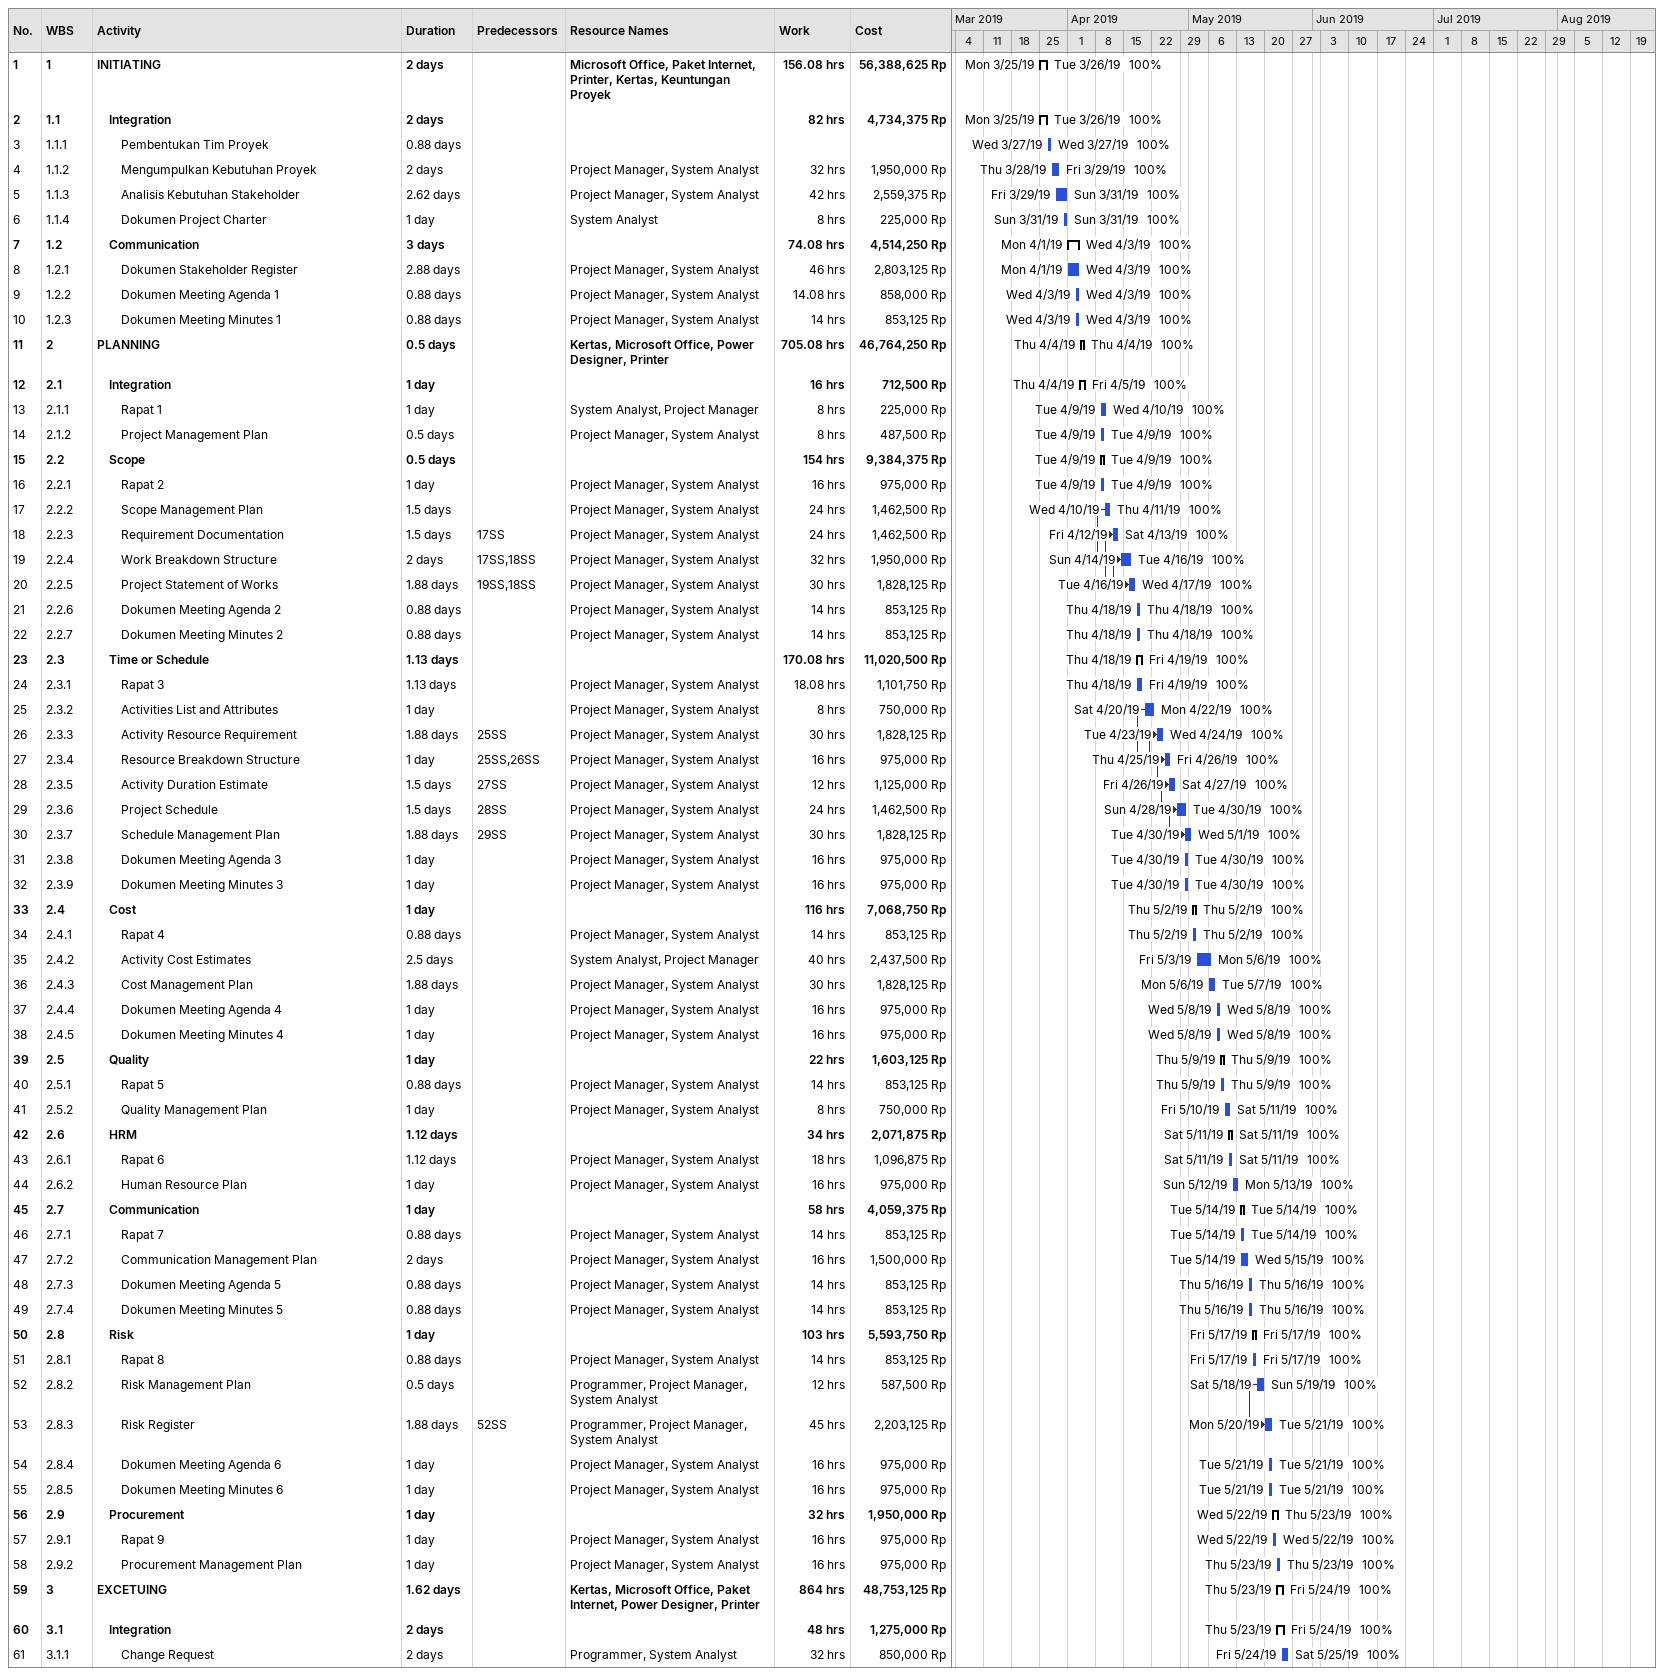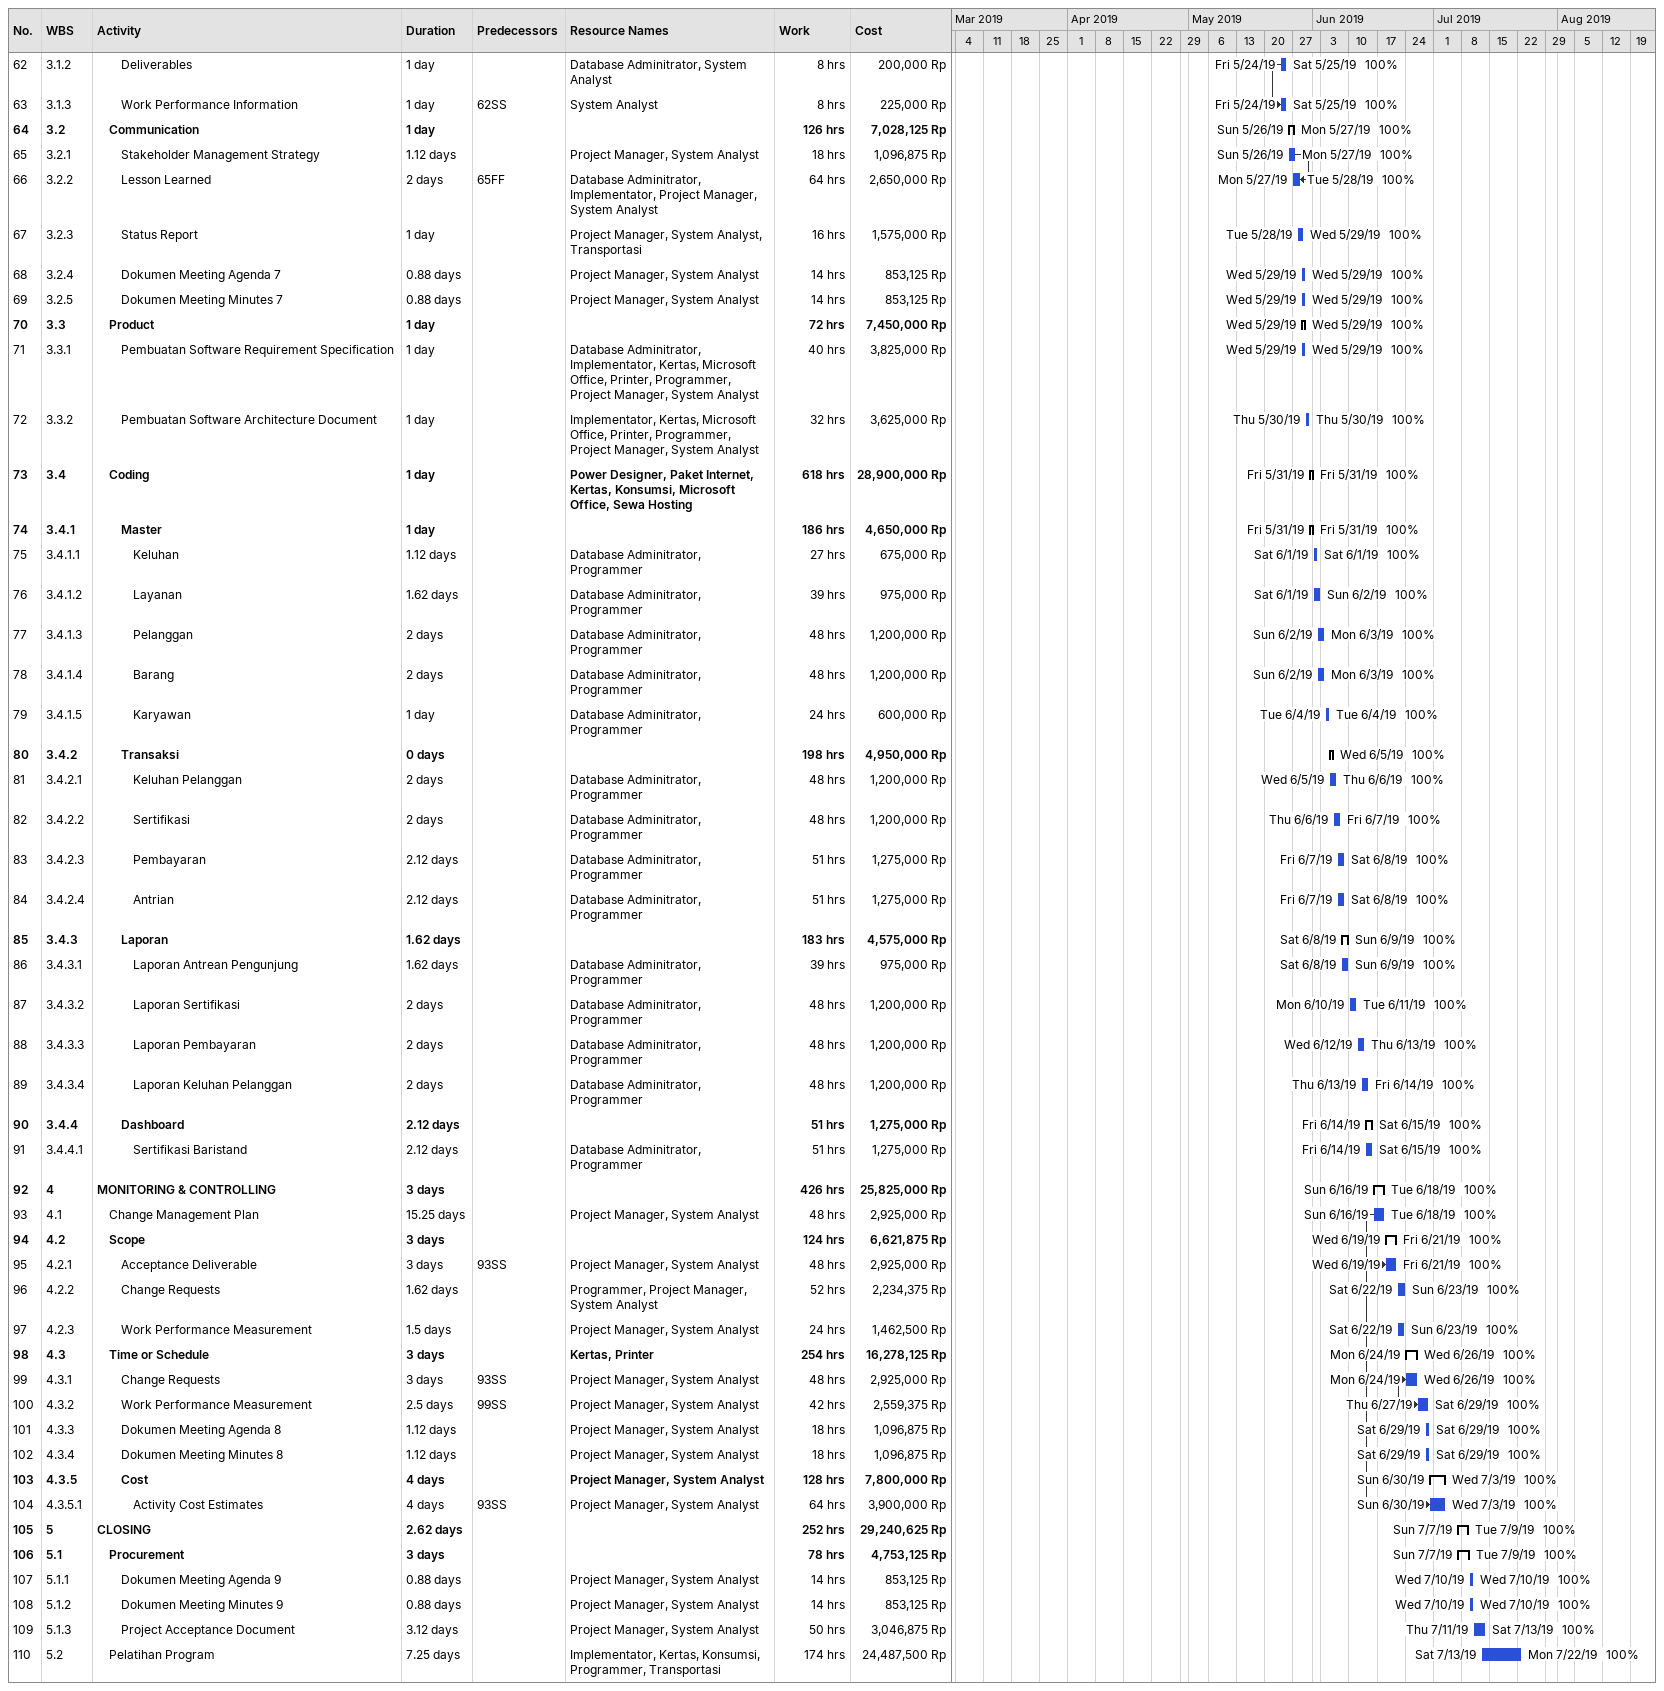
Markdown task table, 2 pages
| ID | WBS | Task | Duration | Start | Finish | Predecessors | Resources | % complete | Work (h) | Cost (Rp) |
|---|---|---|---|---|---|---|---|---|---|---|
| 1 | 1 | **INITIATING** | 2d | 2019-03-25 | 2019-03-26 |  | Microsoft Office, Paket Internet, Printer, Kertas, Keuntungan Proyek | 100 | 156.08 | 56388625 |
| 2 | 1.1 | **Integration** | 2d | 2019-03-25 | 2019-03-26 |  |  | 100 | 82 | 4734375 |
| 3 | 1.1.1 | Pembentukan Tim Proyek | 0.88d | 2019-03-27 | 2019-03-27 |  |  | 100 |  |  |
| 4 | 1.1.2 | Mengumpulkan Kebutuhan Proyek | 2d | 2019-03-28 | 2019-03-29 |  | Project Manager, System Analyst | 100 | 32 | 1950000 |
| 5 | 1.1.3 | Analisis Kebutuhan Stakeholder | 2.62d | 2019-03-29 | 2019-03-31 |  | Project Manager, System Analyst | 100 | 42 | 2559375 |
| 6 | 1.1.4 | Dokumen Project Charter | 1d | 2019-03-31 | 2019-03-31 |  | System Analyst | 100 | 8 | 225000 |
| 7 | 1.2 | **Communication** | 3d | 2019-04-01 | 2019-04-03 |  |  | 100 | 74.08 | 4514250 |
| 8 | 1.2.1 | Dokumen Stakeholder Register | 2.88d | 2019-04-01 | 2019-04-03 |  | Project Manager, System Analyst | 100 | 46 | 2803125 |
| 9 | 1.2.2 | Dokumen Meeting Agenda 1 | 0.88d | 2019-04-03 | 2019-04-03 |  | Project Manager, System Analyst | 100 | 14.08 | 858000 |
| 10 | 1.2.3 | Dokumen Meeting Minutes 1 | 0.88d | 2019-04-03 | 2019-04-03 |  | Project Manager, System Analyst | 100 | 14 | 853125 |
| 11 | 2 | **PLANNING** | 0.5d | 2019-04-04 | 2019-04-04 |  | Kertas, Microsoft Office, Power Designer, Printer | 100 | 705.08 | 46764250 |
| 12 | 2.1 | **Integration** | 1d | 2019-04-04 | 2019-04-05 |  |  | 100 | 16 | 712500 |
| 13 | 2.1.1 | Rapat 1 | 1d | 2019-04-09 | 2019-04-10 |  | System Analyst, Project Manager | 100 | 8 | 225000 |
| 14 | 2.1.2 | Project Management Plan | 0.5d | 2019-04-09 | 2019-04-09 |  | Project Manager, System Analyst | 100 | 8 | 487500 |
| 15 | 2.2 | **Scope** | 0.5d | 2019-04-09 | 2019-04-09 |  |  | 100 | 154 | 9384375 |
| 16 | 2.2.1 | Rapat 2 | 1d | 2019-04-09 | 2019-04-09 |  | Project Manager, System Analyst | 100 | 16 | 975000 |
| 17 | 2.2.2 | Scope Management Plan | 1.5d | 2019-04-10 | 2019-04-11 |  | Project Manager, System Analyst | 100 | 24 | 1462500 |
| 18 | 2.2.3 | Requirement Documentation | 1.5d | 2019-04-12 | 2019-04-13 | 17SS | Project Manager, System Analyst | 100 | 24 | 1462500 |
| 19 | 2.2.4 | Work Breakdown Structure | 2d | 2019-04-14 | 2019-04-16 | 17SS, 18SS | Project Manager, System Analyst | 100 | 32 | 1950000 |
| 20 | 2.2.5 | Project Statement of Works | 1.88d | 2019-04-16 | 2019-04-17 | 19SS, 18SS | Project Manager, System Analyst | 100 | 30 | 1828125 |
| 21 | 2.2.6 | Dokumen Meeting Agenda 2 | 0.88d | 2019-04-18 | 2019-04-18 |  | Project Manager, System Analyst | 100 | 14 | 853125 |
| 22 | 2.2.7 | Dokumen Meeting Minutes 2 | 0.88d | 2019-04-18 | 2019-04-18 |  | Project Manager, System Analyst | 100 | 14 | 853125 |
| 23 | 2.3 | **Time or Schedule** | 1.13d | 2019-04-18 | 2019-04-19 |  |  | 100 | 170.08 | 11020500 |
| 24 | 2.3.1 | Rapat 3 | 1.13d | 2019-04-18 | 2019-04-19 |  | Project Manager, System Analyst | 100 | 18.08 | 1101750 |
| 25 | 2.3.2 | Activities List and Attributes | 1d | 2019-04-20 | 2019-04-22 |  | Project Manager, System Analyst | 100 | 8 | 750000 |
| 26 | 2.3.3 | Activity Resource Requirement | 1.88d | 2019-04-23 | 2019-04-24 | 25SS | Project Manager, System Analyst | 100 | 30 | 1828125 |
| 27 | 2.3.4 | Resource Breakdown Structure | 1d | 2019-04-25 | 2019-04-26 | 25SS, 26SS | Project Manager, System Analyst | 100 | 16 | 975000 |
| 28 | 2.3.5 | Activity Duration Estimate | 1.5d | 2019-04-26 | 2019-04-27 | 27SS | Project Manager, System Analyst | 100 | 12 | 1125000 |
| 29 | 2.3.6 | Project Schedule | 1.5d | 2019-04-28 | 2019-04-30 | 28SS | Project Manager, System Analyst | 100 | 24 | 1462500 |
| 30 | 2.3.7 | Schedule Management Plan | 1.88d | 2019-04-30 | 2019-05-01 | 29SS | Project Manager, System Analyst | 100 | 30 | 1828125 |
| 31 | 2.3.8 | Dokumen Meeting Agenda 3 | 1d | 2019-04-30 | 2019-04-30 |  | Project Manager, System Analyst | 100 | 16 | 975000 |
| 32 | 2.3.9 | Dokumen Meeting Minutes 3 | 1d | 2019-04-30 | 2019-04-30 |  | Project Manager, System Analyst | 100 | 16 | 975000 |
| 33 | 2.4 | **Cost** | 1d | 2019-05-02 | 2019-05-02 |  |  | 100 | 116 | 7068750 |
| 34 | 2.4.1 | Rapat 4 | 0.88d | 2019-05-02 | 2019-05-02 |  | Project Manager, System Analyst | 100 | 14 | 853125 |
| 35 | 2.4.2 | Activity Cost Estimates | 2.5d | 2019-05-03 | 2019-05-06 |  | System Analyst, Project Manager | 100 | 40 | 2437500 |
| 36 | 2.4.3 | Cost Management Plan | 1.88d | 2019-05-06 | 2019-05-07 |  | Project Manager, System Analyst | 100 | 30 | 1828125 |
| 37 | 2.4.4 | Dokumen Meeting Agenda 4 | 1d | 2019-05-08 | 2019-05-08 |  | Project Manager, System Analyst | 100 | 16 | 975000 |
| 38 | 2.4.5 | Dokumen Meeting Minutes 4 | 1d | 2019-05-08 | 2019-05-08 |  | Project Manager, System Analyst | 100 | 16 | 975000 |
| 39 | 2.5 | **Quality** | 1d | 2019-05-09 | 2019-05-09 |  |  | 100 | 22 | 1603125 |
| 40 | 2.5.1 | Rapat 5 | 0.88d | 2019-05-09 | 2019-05-09 |  | Project Manager, System Analyst | 100 | 14 | 853125 |
| 41 | 2.5.2 | Quality Management Plan | 1d | 2019-05-10 | 2019-05-11 |  | Project Manager, System Analyst | 100 | 8 | 750000 |
| 42 | 2.6 | **HRM** | 1.12d | 2019-05-11 | 2019-05-11 |  |  | 100 | 34 | 2071875 |
| 43 | 2.6.1 | Rapat 6 | 1.12d | 2019-05-11 | 2019-05-11 |  | Project Manager, System Analyst | 100 | 18 | 1096875 |
| 44 | 2.6.2 | Human Resource Plan | 1d | 2019-05-12 | 2019-05-13 |  | Project Manager, System Analyst | 100 | 16 | 975000 |
| 45 | 2.7 | **Communication** | 1d | 2019-05-14 | 2019-05-14 |  |  | 100 | 58 | 4059375 |
| 46 | 2.7.1 | Rapat 7 | 0.88d | 2019-05-14 | 2019-05-14 |  | Project Manager, System Analyst | 100 | 14 | 853125 |
| 47 | 2.7.2 | Communication Management Plan | 2d | 2019-05-14 | 2019-05-15 |  | Project Manager, System Analyst | 100 | 16 | 1500000 |
| 48 | 2.7.3 | Dokumen Meeting Agenda 5 | 0.88d | 2019-05-16 | 2019-05-16 |  | Project Manager, System Analyst | 100 | 14 | 853125 |
| 49 | 2.7.4 | Dokumen Meeting Minutes 5 | 0.88d | 2019-05-16 | 2019-05-16 |  | Project Manager, System Analyst | 100 | 14 | 853125 |
| 50 | 2.8 | **Risk** | 1d | 2019-05-17 | 2019-05-17 |  |  | 100 | 103 | 5593750 |
| 51 | 2.8.1 | Rapat 8 | 0.88d | 2019-05-17 | 2019-05-17 |  | Project Manager, System Analyst | 100 | 14 | 853125 |
| 52 | 2.8.2 | Risk Management Plan | 0.5d | 2019-05-18 | 2019-05-19 |  | Programmer, Project Manager, System Analyst | 100 | 12 | 587500 |
| 53 | 2.8.3 | Risk Register | 1.88d | 2019-05-20 | 2019-05-21 | 52SS | Programmer, Project Manager, System Analyst | 100 | 45 | 2203125 |
| 54 | 2.8.4 | Dokumen Meeting Agenda 6 | 1d | 2019-05-21 | 2019-05-21 |  | Project Manager, System Analyst | 100 | 16 | 975000 |
| 55 | 2.8.5 | Dokumen Meeting Minutes 6 | 1d | 2019-05-21 | 2019-05-21 |  | Project Manager, System Analyst | 100 | 16 | 975000 |
| 56 | 2.9 | **Procurement** | 1d | 2019-05-22 | 2019-05-23 |  |  | 100 | 32 | 1950000 |
| 57 | 2.9.1 | Rapat 9 | 1d | 2019-05-22 | 2019-05-22 |  | Project Manager, System Analyst | 100 | 16 | 975000 |
| 58 | 2.9.2 | Procurement Management Plan | 1d | 2019-05-23 | 2019-05-23 |  | Project Manager, System Analyst | 100 | 16 | 975000 |
| 59 | 3 | **EXCETUING** | 1.62d | 2019-05-23 | 2019-05-24 |  | Kertas, Microsoft Office, Paket Internet, Power Designer, Printer | 100 | 864 | 48753125 |
| 60 | 3.1 | **Integration** | 2d | 2019-05-23 | 2019-05-24 |  |  | 100 | 48 | 1275000 |
| 61 | 3.1.1 | Change Request | 2d | 2019-05-24 | 2019-05-25 |  | Programmer, System Analyst | 100 | 32 | 850000 |
| 62 | 3.1.2 | Deliverables | 1d | 2019-05-24 | 2019-05-25 |  | Database Adminitrator, System Analyst | 100 | 8 | 200000 |
| 63 | 3.1.3 | Work Performance Information | 1d | 2019-05-24 | 2019-05-25 | 62SS | System Analyst | 100 | 8 | 225000 |
| 64 | 3.2 | **Communication** | 1d | 2019-05-26 | 2019-05-27 |  |  | 100 | 126 | 7028125 |
| 65 | 3.2.1 | Stakeholder Management Strategy | 1.12d | 2019-05-26 | 2019-05-27 |  | Project Manager, System Analyst | 100 | 18 | 1096875 |
| 66 | 3.2.2 | Lesson Learned | 2d | 2019-05-27 | 2019-05-28 | 65FF | Database Adminitrator, Implementator, Project Manager, System Analyst | 100 | 64 | 2650000 |
| 67 | 3.2.3 | Status Report | 1d | 2019-05-28 | 2019-05-29 |  | Project Manager, System Analyst, Transportasi | 100 | 16 | 1575000 |
| 68 | 3.2.4 | Dokumen Meeting Agenda 7 | 0.88d | 2019-05-29 | 2019-05-29 |  | Project Manager, System Analyst | 100 | 14 | 853125 |
| 69 | 3.2.5 | Dokumen Meeting Minutes 7 | 0.88d | 2019-05-29 | 2019-05-29 |  | Project Manager, System Analyst | 100 | 14 | 853125 |
| 70 | 3.3 | **Product** | 1d | 2019-05-29 | 2019-05-29 |  |  | 100 | 72 | 7450000 |
| 71 | 3.3.1 | Pembuatan Software Requirement Specification | 1d | 2019-05-29 | 2019-05-29 |  | Database Adminitrator, Implementator, Kertas, Microsoft Office, Printer, Programmer, Project Manager, System Analyst | 100 | 40 | 3825000 |
| 72 | 3.3.2 | Pembuatan Software Architecture Document | 1d | 2019-05-30 | 2019-05-30 |  | Implementator, Kertas, Microsoft Office, Printer, Programmer, Project Manager, System Analyst | 100 | 32 | 3625000 |
| 73 | 3.4 | **Coding** | 1d | 2019-05-31 | 2019-05-31 |  | Power Designer, Paket Internet, Kertas, Konsumsi, Microsoft Office, Sewa Hosting | 100 | 618 | 28900000 |
| 74 | 3.4.1 | **Master** | 1d | 2019-05-31 | 2019-05-31 |  |  | 100 | 186 | 4650000 |
| 75 | 3.4.1.1 | Keluhan | 1.12d | 2019-06-01 | 2019-06-01 |  | Database Adminitrator, Programmer | 100 | 27 | 675000 |
| 76 | 3.4.1.2 | Layanan | 1.62d | 2019-06-01 | 2019-06-02 |  | Database Adminitrator, Programmer | 100 | 39 | 975000 |
| 77 | 3.4.1.3 | Pelanggan | 2d | 2019-06-02 | 2019-06-03 |  | Database Adminitrator, Programmer | 100 | 48 | 1200000 |
| 78 | 3.4.1.4 | Barang | 2d | 2019-06-02 | 2019-06-03 |  | Database Adminitrator, Programmer | 100 | 48 | 1200000 |
| 79 | 3.4.1.5 | Karyawan | 1d | 2019-06-04 | 2019-06-04 |  | Database Adminitrator, Programmer | 100 | 24 | 600000 |
| 80 | 3.4.2 | **Transaksi** | 0d | 2019-06-05 | 2019-06-05 |  |  | 100 | 198 | 4950000 |
| 81 | 3.4.2.1 | Keluhan Pelanggan | 2d | 2019-06-05 | 2019-06-06 |  | Database Adminitrator, Programmer | 100 | 48 | 1200000 |
| 82 | 3.4.2.2 | Sertifikasi | 2d | 2019-06-06 | 2019-06-07 |  | Database Adminitrator, Programmer | 100 | 48 | 1200000 |
| 83 | 3.4.2.3 | Pembayaran | 2.12d | 2019-06-07 | 2019-06-08 |  | Database Adminitrator, Programmer | 100 | 51 | 1275000 |
| 84 | 3.4.2.4 | Antrian | 2.12d | 2019-06-07 | 2019-06-08 |  | Database Adminitrator, Programmer | 100 | 51 | 1275000 |
| 85 | 3.4.3 | **Laporan** | 1.62d | 2019-06-08 | 2019-06-09 |  |  | 100 | 183 | 4575000 |
| 86 | 3.4.3.1 | Laporan Antrean Pengunjung | 1.62d | 2019-06-08 | 2019-06-09 |  | Database Adminitrator, Programmer | 100 | 39 | 975000 |
| 87 | 3.4.3.2 | Laporan Sertifikasi | 2d | 2019-06-10 | 2019-06-11 |  | Database Adminitrator, Programmer | 100 | 48 | 1200000 |
| 88 | 3.4.3.3 | Laporan Pembayaran | 2d | 2019-06-12 | 2019-06-13 |  | Database Adminitrator, Programmer | 100 | 48 | 1200000 |
| 89 | 3.4.3.4 | Laporan Keluhan Pelanggan | 2d | 2019-06-13 | 2019-06-14 |  | Database Adminitrator, Programmer | 100 | 48 | 1200000 |
| 90 | 3.4.4 | **Dashboard** | 2.12d | 2019-06-14 | 2019-06-15 |  |  | 100 | 51 | 1275000 |
| 91 | 3.4.4.1 | Sertifikasi Baristand | 2.12d | 2019-06-14 | 2019-06-15 |  | Database Adminitrator, Programmer | 100 | 51 | 1275000 |
| 92 | 4 | **MONITORING & CONTROLLING** | 3d | 2019-06-16 | 2019-06-18 |  |  | 100 | 426 | 25825000 |
| 93 | 4.1 | Change Management Plan | 15.25d | 2019-06-16 | 2019-06-18 |  | Project Manager, System Analyst | 100 | 48 | 2925000 |
| 94 | 4.2 | **Scope** | 3d | 2019-06-19 | 2019-06-21 |  |  | 100 | 124 | 6621875 |
| 95 | 4.2.1 | Acceptance Deliverable | 3d | 2019-06-19 | 2019-06-21 | 93SS | Project Manager, System Analyst | 100 | 48 | 2925000 |
| 96 | 4.2.2 | Change Requests | 1.62d | 2019-06-22 | 2019-06-23 |  | Programmer, Project Manager, System Analyst | 100 | 52 | 2234375 |
| 97 | 4.2.3 | Work Performance Measurement | 1.5d | 2019-06-22 | 2019-06-23 |  | Project Manager, System Analyst | 100 | 24 | 1462500 |
| 98 | 4.3 | **Time or Schedule** | 3d | 2019-06-24 | 2019-06-26 |  | Kertas, Printer | 100 | 254 | 16278125 |
| 99 | 4.3.1 | Change Requests | 3d | 2019-06-24 | 2019-06-26 | 93SS | Project Manager, System Analyst | 100 | 48 | 2925000 |
| 100 | 4.3.2 | Work Performance Measurement | 2.5d | 2019-06-27 | 2019-06-29 | 99SS | Project Manager, System Analyst | 100 | 42 | 2559375 |
| 101 | 4.3.3 | Dokumen Meeting Agenda 8 | 1.12d | 2019-06-29 | 2019-06-29 |  | Project Manager, System Analyst | 100 | 18 | 1096875 |
| 102 | 4.3.4 | Dokumen Meeting Minutes 8 | 1.12d | 2019-06-29 | 2019-06-29 |  | Project Manager, System Analyst | 100 | 18 | 1096875 |
| 103 | 4.3.5 | **Cost** | 4d | 2019-06-30 | 2019-07-03 |  | Project Manager, System Analyst | 100 | 128 | 7800000 |
| 104 | 4.3.5.1 | Activity Cost Estimates | 4d | 2019-06-30 | 2019-07-03 | 93SS | Project Manager, System Analyst | 100 | 64 | 3900000 |
| 105 | 5 | **CLOSING** | 2.62d | 2019-07-07 | 2019-07-09 |  |  | 100 | 252 | 29240625 |
| 106 | 5.1 | **Procurement** | 3d | 2019-07-07 | 2019-07-09 |  |  | 100 | 78 | 4753125 |
| 107 | 5.1.1 | Dokumen Meeting Agenda 9 | 0.88d | 2019-07-10 | 2019-07-10 |  | Project Manager, System Analyst | 100 | 14 | 853125 |
| 108 | 5.1.2 | Dokumen Meeting Minutes 9 | 0.88d | 2019-07-10 | 2019-07-10 |  | Project Manager, System Analyst | 100 | 14 | 853125 |
| 109 | 5.1.3 | Project Acceptance Document | 3.12d | 2019-07-11 | 2019-07-13 |  | Project Manager, System Analyst | 100 | 50 | 3046875 |
| 110 | 5.2 | Pelatihan Program | 7.25d | 2019-07-13 | 2019-07-22 |  | Implementator, Kertas, Konsumsi, Programmer, Transportasi | 100 | 174 | 24487500 |
